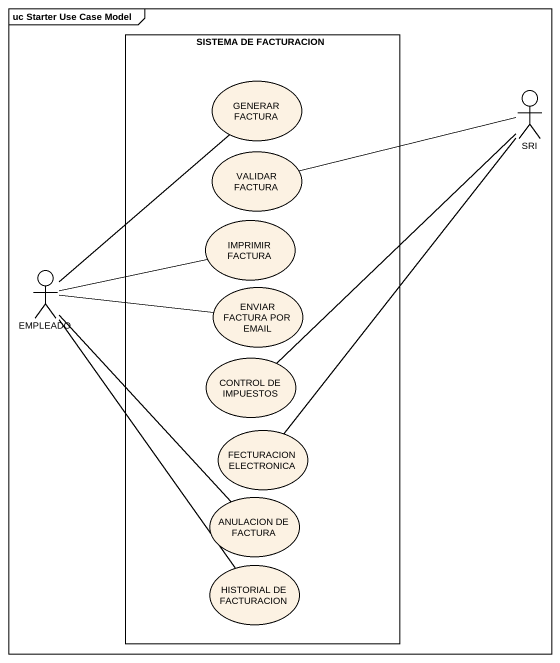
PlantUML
@startuml
mainframe uc Starter Use Case Model
rectangle "SISTEMA DE FACTURACION" as SISTEMA_DE_FACTURACION {
  usecase "GENERAR FACTURA" as GENERAR_FACTURA
  usecase "VALIDAR FACTURA" as VALIDAR_FACTURA
  usecase "IMPRIMIR FACTURA" as IMPRIMIR_FACTURA
  usecase "ENVIAR FACTURA POR EMAIL" as ENVIAR_FACTURA_POR_EMAIL
  usecase "CONTROL DE IMPUESTOS" as CONTROL_DE_IMPUESTOS
  usecase "FECTURACION ELECTRONICA" as FECTURACION_ELECTRONICA
  usecase "ANULACION DE FACTURA" as ANULACION_DE_FACTURA
  usecase "HISTORIAL DE FACTURACION" as HISTORIAL_DE_FACTURACION
}
actor SRI
actor EMPLEADO
SRI -left- VALIDAR_FACTURA
EMPLEADO -up- GENERAR_FACTURA
EMPLEADO -right- IMPRIMIR_FACTURA
EMPLEADO -right- ENVIAR_FACTURA_POR_EMAIL
EMPLEADO -- ANULACION_DE_FACTURA
CONTROL_DE_IMPUESTOS -up- SRI
FECTURACION_ELECTRONICA -up- SRI
HISTORIAL_DE_FACTURACION -up- EMPLEADO
@enduml
